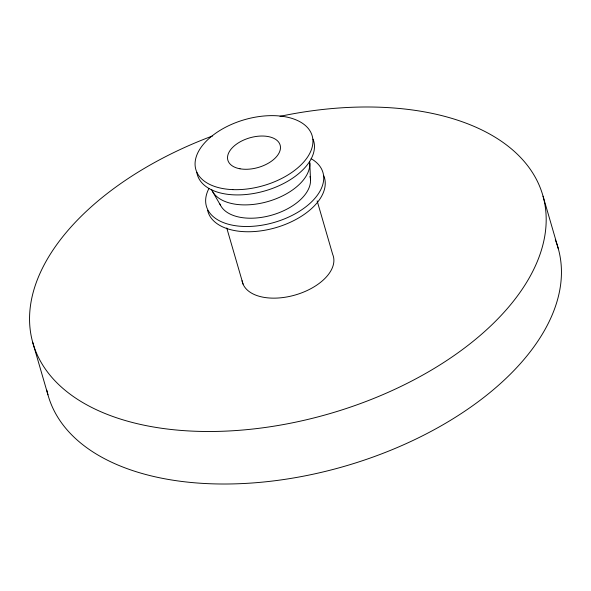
<?xml version="1.0" encoding="UTF-8"?>
<svg xmlns="http://www.w3.org/2000/svg" width="591" height="591" viewBox="0 0 591 591"><rect width="100%" height="100%" fill="white"/><g stroke="black" fill="none" stroke-linecap="round" stroke-linejoin="round"><path stroke-width="0.89" d="M212.339 191.107L220.635 205.505M543.048 196.197L558.31 248.715M317.138 200.859L332.681 254.374A47.287 26.78 -16.2 0 1 295.382 294.953A47.287 26.78 -16.2 0 1 242.074 280.747M226.745 227.963L243.056 284.108M32.69 342.285L47.952 394.803M309.81 163.205L310.511 179.775M555.281 239.761A265.433 150.343 -16.2 0 1 347.294 465.479A265.433 150.343 -16.2 0 1 46.815 390.215M280.008 116.346A265.433 150.343 -16.2 0 1 525.325 284.448A265.433 150.343 -16.2 0 1 95.535 409.319A265.433 150.343 -16.2 0 1 212.583 135.93M323.705 175.593A60.674 34.367 -16.2 0 1 276.61 227.432A60.674 34.367 -16.2 0 1 207.618 210.322M311.11 158.684A60.674 34.367 -16.2 0 1 274.431 222.371A60.674 34.367 -16.2 0 1 208.904 188.551M309.61 161.38A51.099 28.944 -16.2 0 1 267.834 201.553A51.099 28.944 -16.2 0 1 211.563 189.445M313.06 139.195A60.563 34.308 -16.2 0 1 264.687 190.967A60.563 34.308 -16.2 0 1 196.84 172.469M309.972 176.45A47.117 26.684 -16.2 0 1 273.227 214.718A47.117 26.684 -16.2 0 1 219.926 203.969M240.027 168.79A27.208 15.41 -16.2 0 0 280.466 148.082A27.208 15.41 -16.2 0 0 241.512 141.094A27.208 15.41 -16.2 0 0 240.027 168.79M232.824 189.622A60.563 34.308 -16.2 0 0 312.225 135.989A60.563 34.308 -16.2 0 0 216.949 132.362A60.563 34.308 -16.2 0 0 232.824 189.622"/></g></svg>
